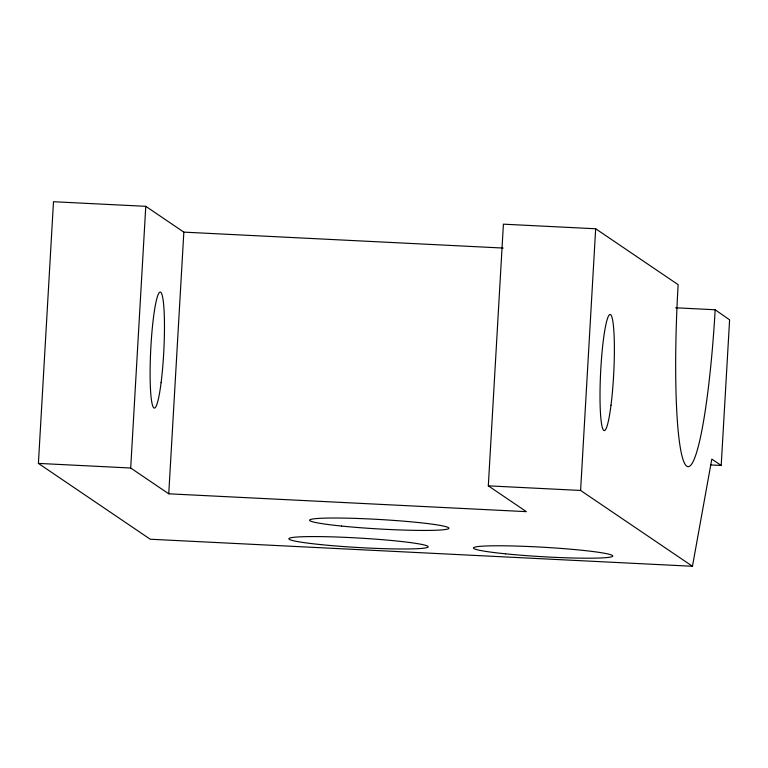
<?xml version="1.0" encoding="UTF-8"?>
<svg xmlns="http://www.w3.org/2000/svg" width="768" height="768" viewBox="0 0 768 768"><rect width="100%" height="100%" fill="white"/><g stroke="black" fill="none" stroke-linecap="round" stroke-linejoin="round"><path stroke-width="1.15" d="M675.658 307.786L715.152 309.763L729.6 319.834L721.2 465.456L711.811 459.091L692.458 566.275L150.25 539.232L38.4 463.402L53.491 201.725L145.776 206.323L183.84 232.128L503.184 248.054M715.152 309.763L714.72 317.347A169.728 19.171 -87.1 0 1 686.899 466.262A169.728 19.171 -87.1 0 1 677.712 292.253L678.144 284.669L595.67 228.768L503.405 224.17L488.314 485.846L526.368 511.651L168.749 493.805L130.694 468.01L145.776 206.323M168.749 493.805L183.84 232.128M692.458 566.275L580.598 490.454L595.67 228.768M710.467 464.918L721.2 465.456M38.4 463.402L130.694 468.01M488.314 485.846L580.598 490.454M505.478 553.824A69.754 4.742 3.3 0 0 612.682 556.205A69.754 4.742 3.3 0 0 511.219 545.933A69.754 4.742 3.3 0 0 505.478 553.824M320.899 544.618A69.754 4.742 3.3 0 0 428.102 546.998A69.754 4.742 3.3 0 0 326.64 536.726A69.754 4.742 3.3 0 0 320.899 544.618M611.002 405.168A58.128 6.566 -87.1 0 0 610.512 314.602A58.128 6.566 -87.1 0 0 600.01 397.718A58.128 6.566 -87.1 0 0 611.002 405.168M341.626 526.061A69.754 4.742 3.3 0 0 448.829 528.442A69.754 4.742 3.3 0 0 347.366 518.17A69.754 4.742 3.3 0 0 341.626 526.061M161.088 382.723A58.128 6.566 -87.1 0 0 160.598 292.157A58.128 6.566 -87.1 0 0 150.106 375.274A58.128 6.566 -87.1 0 0 161.088 382.723"/></g></svg>
